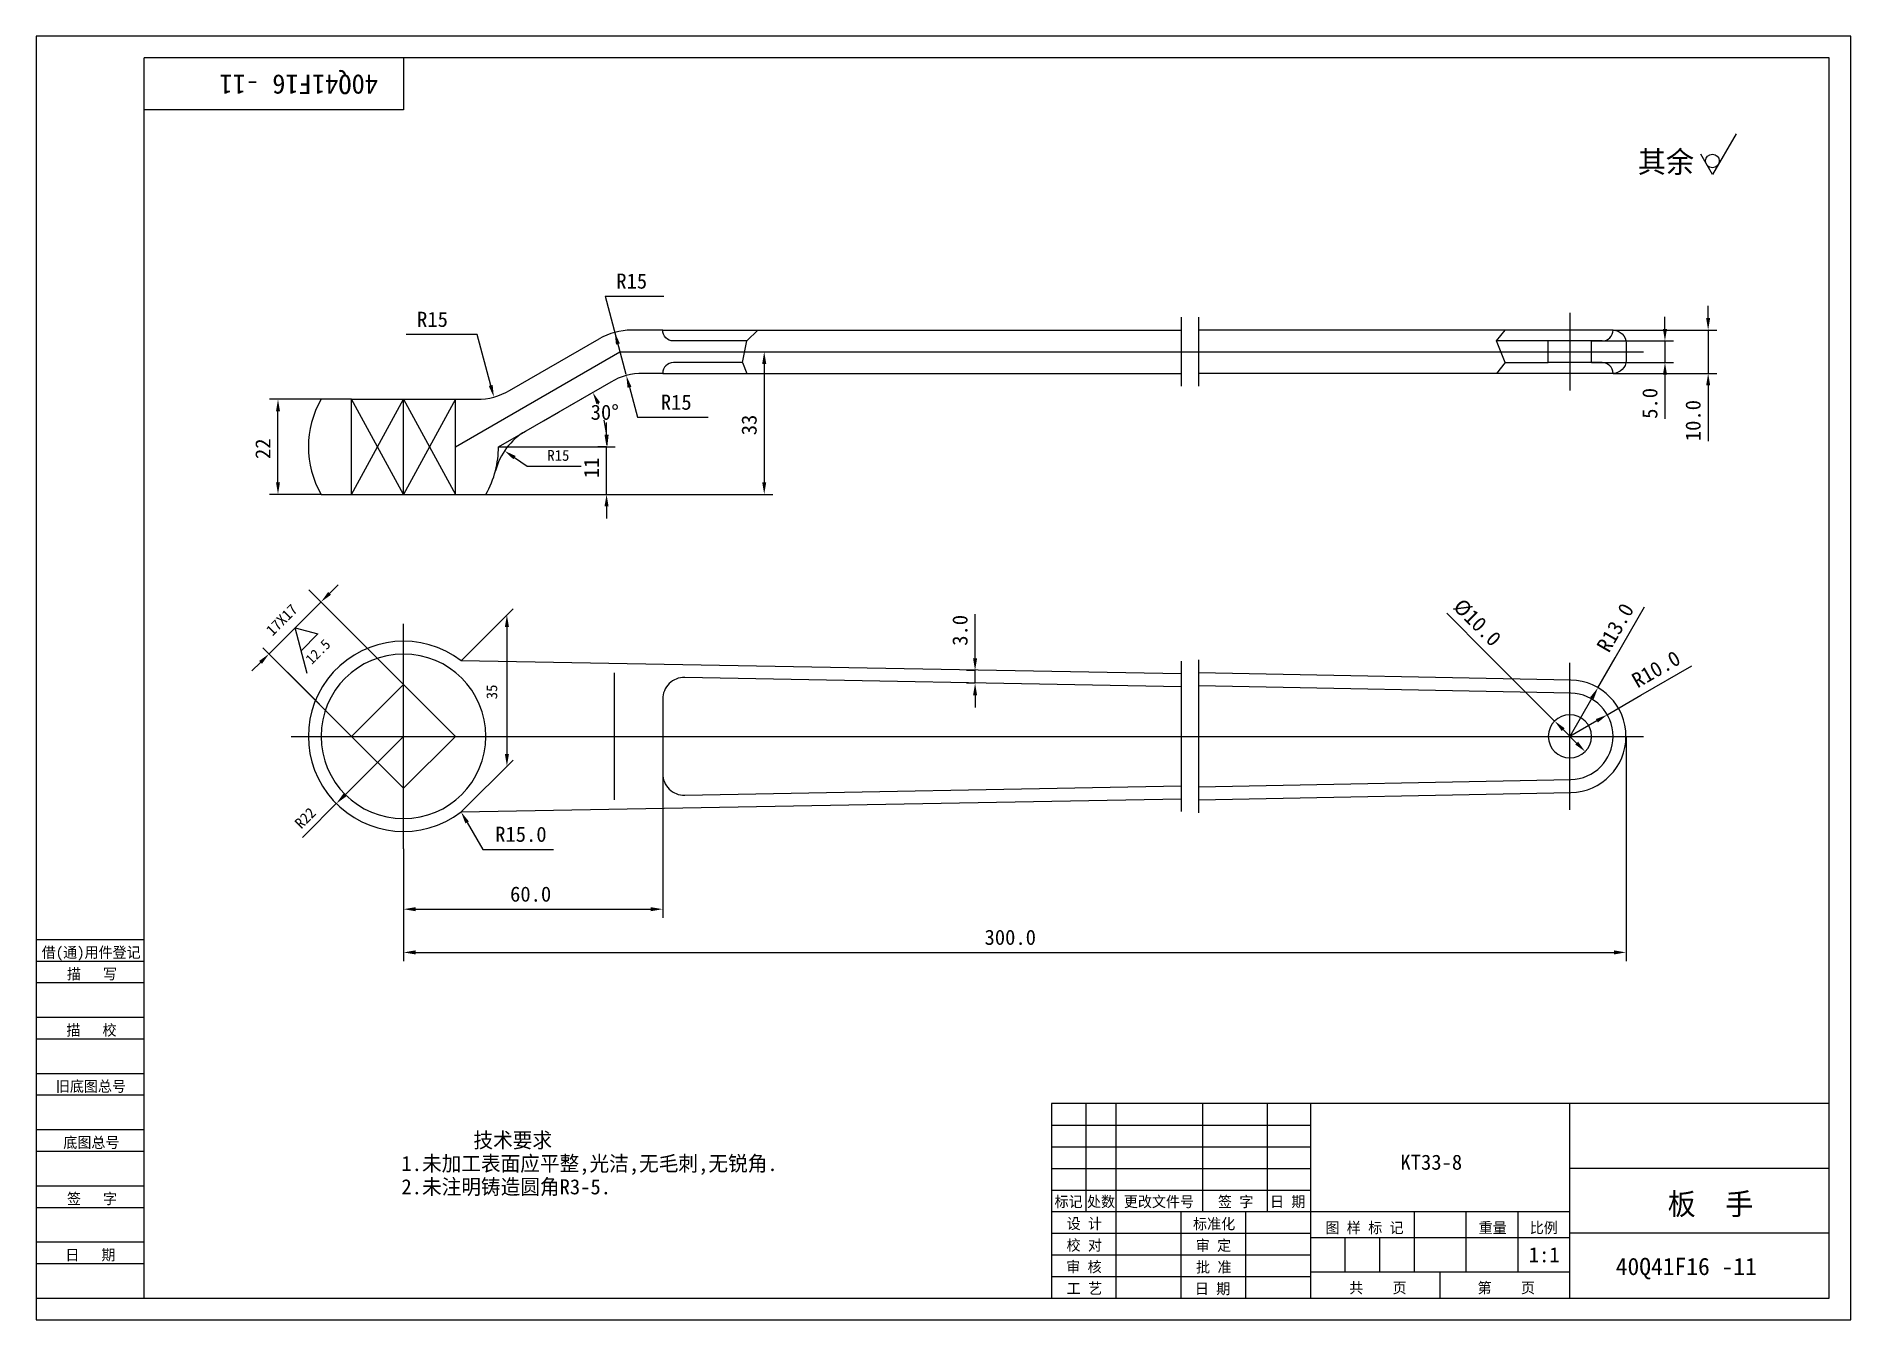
# Model space of a CAD drawing. Header units: metres. Extents: x 0 to 420, y 0 to 297.
import ezdxf

# ---------------------------------------------------------------- set-up
doc = ezdxf.new("R2010")
doc.units = ezdxf.units.M
for name, color, linetype in [('C', 6, 'Continuous'), ('D', 1, 'Continuous'), ('E', 2, 'Continuous'), ('FL', 5, 'Continuous'), ('HA', 5, 'Continuous'), ('T', 7, 'Continuous'), ('TL', 4, 'Continuous')]:
    doc.layers.add(name, color=color, linetype=linetype)

# ---------------------------------------------------------------- blocks, each defined once
blk = doc.blocks.new('TUKUN3')
at = {"layer": 'FL'}
for p, q in [((420, 297), (0, 297)), ((0, 297), (0, 0)), ((420, 0), (420, 297)), ((0, 78), (25, 78)), ((0, 70), (25, 70)), ((0, 65), (25, 65)), ((0, 57), (25, 57)), ((0, 52), (25, 52)), ((243, 25), (243, 50)), ((250, 5), (250, 50)), ((270, 25), (270, 50)), ((285, 25), (285, 50)), ((0, 44), (25, 44)), ((235, 45), (295, 45)), ((0, 39), (25, 39)), ((235, 40), (295, 40)), ((235, 35), (295, 35)), ((0, 31), (25, 31)), ((235, 30), (295, 30)), ((0, 26), (25, 26)), ((280, 5), (280, 25)), ((0, 18), (25, 18)), ((235, 20), (295, 20)), ((0, 13), (25, 13)), ((235, 15), (295, 15)), ((235, 10), (295, 10)), ((0, 0), (420, 0))]:
    blk.add_line(p, q, dxfattribs=at)
at = {"layer": 'TL'}
for p, q in [((415, 292), (25, 292)), ((25, 5), (25, 292)), ((85, 292), (85, 280)), ((415, 5), (415, 292)), ((85, 280), (25, 280)), ((0, 88), (25, 88)), ((0, 83), (25, 83)), ((415, 50), (235, 50)), ((235, 50), (235, 5)), ((295, 5), (295, 50)), ((355, 5), (355, 50)), ((415, 35), (355, 35)), ((355, 25), (235, 25)), ((265, 5), (265, 25)), ((319, 11), (319, 25)), ((331, 11), (331, 25)), ((343, 11), (343, 25)), ((295, 19), (355, 19)), ((303, 11), (303, 19)), ((311, 11), (311, 19)), ((415, 20), (355, 20)), ((355, 11), (295, 11)), ((325, 5), (325, 11)), ((0, 5), (415, 5))]:
    blk.add_line(p, q, dxfattribs=at)
at = {"layer": 'T'}
for s, p in [('借(通)用件登记', (1.26, 83.76)), ('描   写', (7.09, 78.76)), ('描   校', (6.98, 65.76)), ('旧底图总号', (4.52, 52.76)), ('底图总号', (6.25, 39.76)), ('签   字', (7.1, 26.76)), ('标记', (235.71, 26.07)), ('处数', (243.22, 26.07)), ('更改文件号', (251.75, 26.07)), ('签 字', (273.53, 26.07)), ('日 期', (285.57, 26.07)), ('设 计', (238.5, 20.99)), ('标准化', (267.77, 20.93)), ('图 样 标 记', (298.4, 20.04)), ('重量', (333.88, 20.04)), ('比例', (345.7, 20.04)), ('校 对', (238.48, 15.99)), ('审 定', (268.39, 15.93)), ('日   期', (6.72, 13.76)), ('审 核', (238.41, 10.99)), ('批 准', (268.46, 10.93)), ('工 艺', (238.52, 5.99)), ('日 期', (268.18, 5.93)), ('共    页', (303.91, 6.13)), ('第    页', (333.62, 6.13))]:
    blk.add_text(s, height=2.5, dxfattribs=at).set_placement(p)

msp = doc.modelspace()

# ---------------------------------------------------------------- linework, layer by layer
at = {"layer": 'C'}
for points in [[(355, 233), (355, 215)], [(97, 202), (135.11, 224), (372, 224)], [(85, 109), (85, 161)], [(355, 118), (355, 152)], [(59, 135), (372, 135)]]:
    msp.add_lwpolyline(points, dxfattribs=at)
at = {"layer": 'D'}
for p, q in [((393.46, 274.46), (388, 265)), ((388, 265), (385.27, 269.73)), ((131.66, 236.85), (136.49, 218.83)), ((131.66, 236.85), (145.25, 236.85)), ((377, 229.3), (377, 232.1)), ((387, 231.8), (387, 234.6)), ((99.23, 228), (85.64, 228)), ((102.03, 228), (99.23, 228)), ((105.19, 216.22), (102.03, 228)), ((365, 229), (389, 229)), ((387, 229), (387, 219)), ((145.46, 224), (170.5, 224)), ((360, 226.5), (379, 226.5)), ((377, 226.5), (377, 221.5)), ((168.5, 221.2), (168.5, 193.8)), ((360, 221.5), (379, 221.5)), ((365, 219), (389, 219)), ((377, 218.7), (377, 215.9)), ((120.86, 210), (130.54, 215.59)), ((137.31, 215.78), (139.17, 208.83)), ((377, 215.9), (377, 208.48)), ((387, 216.2), (387, 213.4)), ((65.95, 213), (53.95, 213)), ((55.95, 193.8), (55.95, 210.2)), ((117.39, 208), (120.86, 210)), ((387, 213.4), (387, 203.31)), ((132, 204.8), (132, 207.6)), ((139.17, 208.83), (141.97, 208.83)), ((141.97, 208.83), (155.56, 208.83)), ((132, 202), (130, 202)), ((132, 191), (132, 202)), ((110.7, 199.49), (113.62, 197.51)), ((113.62, 197.51), (116.42, 197.51)), ((116.42, 197.51), (126.15, 197.51)), ((65.95, 191), (53.95, 191)), ((104.05, 191), (134, 191)), ((104.05, 191), (170.5, 191)), ((132, 188.2), (132, 185.4)), ((67.89, 168.09), (69.87, 170.07)), ((65.91, 166.11), (53.89, 154.09)), ((85, 147.02), (64.49, 167.53)), ((365.5, 153.19), (372.3, 164.96)), ((62.73, 149.55), (59.9, 160.1)), ((59.9, 160.1), (65.18, 158.69)), ((108.94, 160.31), (108.94, 130.91)), ((217.31, 155.87), (217.31, 163.29)), ((335.88, 154.12), (326.5, 163.5)), ((72.98, 135), (52.47, 155.51)), ((65.18, 158.69), (61.31, 154.82)), ((217.31, 153.07), (217.31, 155.87)), ((51.91, 152.11), (49.93, 150.13)), ((351.46, 138.54), (335.88, 154.12)), ((361.5, 146.26), (365.5, 153.19)), ((371.45, 144.5), (383.22, 151.3)), ((217.37, 150.27), (215.31, 150.27)), ((217.31, 147.27), (215.31, 147.27)), ((217.31, 147.27), (217.31, 150.27)), ((217.31, 144.47), (217.31, 141.67)), ((360.1, 143.83), (355, 135)), ((363.66, 140), (371.45, 144.5)), ((361.24, 138.6), (355, 135)), ((71.42, 121.42), (85, 135)), ((353.44, 136.56), (356.56, 133.44)), ((368, 135), (368, 83)), ((145, 126.38), (145, 93)), ((69.44, 119.44), (62.37, 112.37)), ((99.73, 115.08), (103.33, 108.84)), ((62.37, 112.37), (61.6, 111.6)), ((85, 109), (85, 93)), ((85, 109), (85, 83)), ((103.33, 108.84), (106.13, 108.84)), ((106.13, 108.84), (119.72, 108.84)), ((87.8, 95), (142.2, 95)), ((87.8, 85), (365.2, 85))]:
    msp.add_line(p, q, dxfattribs=at)
for points in [[(107, 202), (132, 202), (134, 202)], [(85, 147.02), (63.08, 168.94)], [(98.33, 152.5), (110.35, 164.52)], [(72.98, 135), (58.13, 149.85)], [(98.33, 117.5), (110.35, 129.52)]]:
    msp.add_lwpolyline(points, dxfattribs=at)
msp.add_circle((388, 268.15), 1.58, dxfattribs=at)
for start, end in [(23, 23.63), (6.37, 14.16)]:
    msp.add_arc((107, 202), 25.18, start, end, dxfattribs=at)
for points in [[(386.53, 231.8), (387.47, 231.8), (387, 229)], [(134.18, 225.66), (135.08, 225.91), (133.9, 228.49)], [(376.53, 229.3), (377.47, 229.3), (377, 226.5)], [(168.03, 221.2), (168.97, 221.2), (168.5, 224)], [(136.86, 215.66), (137.76, 215.91), (136.58, 218.49)], [(376.53, 218.7), (377.47, 218.7), (377, 221.5)], [(386.53, 216.2), (387.47, 216.2), (387, 219)], [(105.64, 216.34), (104.74, 216.09), (105.92, 213.51)], [(129.65, 211.88), (130.49, 212.3), (128.81, 214.59)], [(55.48, 210.2), (56.41, 210.2), (55.95, 213)], [(131.53, 204.8), (132.47, 204.8), (132, 202)], [(132.49, 204.82), (131.56, 204.77), (132.18, 202)], [(110.44, 199.11), (110.96, 199.88), (108.38, 201.06)], [(55.48, 193.8), (56.41, 193.8), (55.95, 191)], [(168.03, 193.8), (168.97, 193.8), (168.5, 191)], [(131.53, 188.2), (132.47, 188.2), (132, 191)], [(67.56, 168.42), (68.22, 167.76), (65.91, 166.11)], [(108.47, 160.31), (109.41, 160.31), (108.94, 163.11)], [(51.58, 152.44), (52.24, 151.78), (53.89, 154.09)], [(216.84, 153.07), (217.78, 153.07), (217.31, 150.27)], [(216.84, 144.47), (217.78, 144.47), (217.31, 147.27)], [(360.5, 143.6), (359.7, 144.07), (361.5, 146.26)], [(361.47, 138.2), (361, 139), (363.66, 140)], [(353.11, 136.23), (353.77, 136.89), (351.46, 138.54)], [(108.47, 130.91), (109.41, 130.91), (108.94, 128.11)], [(356.23, 133.11), (356.89, 133.77), (358.54, 131.46)], [(71.75, 121.09), (71.09, 121.75), (69.44, 119.44)], [(99.33, 114.84), (100.14, 115.31), (98.33, 117.5)], [(87.8, 95.47), (87.8, 94.53), (85, 95)], [(142.2, 95.47), (142.2, 94.53), (145, 95)], [(87.8, 85.47), (87.8, 84.53), (85, 85)], [(365.2, 85.47), (365.2, 84.53), (368, 85)]]:
    msp.add_solid(points, dxfattribs=at)
at = {"layer": 'E'}
for points in [[(265, 232), (265, 216)], [(269, 232), (269, 216)], [(265, 152.43), (265, 117.57)], [(269, 152.68), (269, 117.32)]]:
    msp.add_lwpolyline(points, dxfattribs=at)
at = {"layer": 'HA'}
for points in [[(164.5, 226.5), (167, 229)], [(338, 226.5), (340, 229)], [(163.5, 221.5), (164.5, 226.5)], [(340, 221.5), (338, 226.5)], [(163.5, 221.5), (164.5, 219)], [(340, 221.5), (338, 219)], [(97.02, 213), (85, 191), (72.98, 213)], [(72.98, 191), (85, 213), (97.02, 191)]]:
    msp.add_lwpolyline(points, dxfattribs=at)
msp.add_lwpolyline([(106.29, 196.44, 0.06), (107, 202), (113.3, 205.64)], format="xyb", dxfattribs=at)
at = {"layer": 'TL'}
for points in [[(97.02, 191), (97.02, 213), (102.03, 213, 0.13), (109.53, 215.01), (130.28, 226.99)], [(164.5, 226.5), (147.5, 226.5, -0.41), (145, 229), (137.78, 229, 0.13), (130.28, 226.99, 0.13)], [(365, 219, 0.41), (362.5, 221.5), (360, 221.5), (360, 226.5), (362.5, 226.5, 0.41), (365, 229), (365, 229, -0.41), (368, 226), (368, 222, -0.41), (365, 219), (365, 219)], [(163.5, 221.5), (147.5, 221.5, 0.41), (145, 219), (140.46, 219, 0.13), (132.96, 216.99), (113.3, 205.64, 0.2), (106.29, 196.44, 0.2)], [(65.95, 191), (72.98, 191), (72.98, 213), (65.95, 213, 0.27), (65.95, 191, 0.27)], [(97.02, 191), (104.05, 191, 0.07), (106.29, 196.44, 0.07)], [(265, 149.43), (98.33, 152.5, 2.02), (98.33, 117.5), (265, 120.57)], [(265, 146.43), (150.09, 148.62, 0.42), (145, 143.62), (145, 126.38, 0.42), (150.09, 121.38), (265, 123.57)], [(269, 120.32), (355.24, 122, 0.98), (355.24, 148), (269, 149.68)], [(269, 123.31), (355.19, 125, 0.98), (355.19, 145), (269, 146.69)]]:
    msp.add_lwpolyline(points, format="xyb", dxfattribs=at)
for points in [[(145, 229), (265, 229)], [(365, 229), (269, 229)], [(340, 221.5), (350, 221.5), (350, 226.5), (338, 226.5)], [(362.5, 226.5), (350, 226.5)], [(145, 219), (265, 219)], [(365, 219), (269, 219)], [(360, 221.5), (350, 221.5)], [(72.98, 213), (97.02, 213)], [(85, 191), (85, 213)], [(72.98, 191), (97.02, 191)], [(133.77, 149.7), (133.77, 120.3)]]:
    msp.add_lwpolyline(points, dxfattribs=at)
for points in [[(104.05, 135, 1), (65.95, 135, 1)], [(360, 135, 1), (350, 135, 1)]]:
    msp.add_lwpolyline(points, format="xyb", close=True, dxfattribs=at)
msp.add_lwpolyline([(85, 122.98), (97.02, 135), (85, 147.02), (72.98, 135)], close=True, dxfattribs=at)

# ---------------------------------------------------------------- block references
at = {"layer": 'T'}
msp.add_blockref('TUKUN3', (0, 0), dxfattribs=at)

# ---------------------------------------------------------------- texts
at = {"layer": 'D'}
for s, height, rotation, p in [('40Q41F16 -11', 4.5, 180, (79.11, 288.11)), ('5.0', 3.5, 90, (375.25, 208.48)), ('10.0', 3.5, 90, (385.25, 203.31)), ('33', 3.5, 90, (166.75, 204.67)), ('22', 3.5, 90, (54.2, 199.17)), ('11', 3.5, 90, (130.25, 194.75)), ('17X17', 2.5, 45, (54.69, 158.07)), ('%%c10.0', 3.5, 315, (327.74, 164.74)), ('R13.0', 3.5, 60, (364.03, 154.14)), ('3.0', 3.5, 90, (215.56, 155.96)), ('12.5', 2.38, 45, (63.74, 151.45)), ('R10.0', 3.5, 30, (370.66, 146.06)), ('35', 2.5, 90, (106.69, 143.58)), ('R22', 2.5, 45, (61.32, 113.42))]:
    msp.add_text(s, height=height, rotation=rotation, dxfattribs=at).set_placement(p)
for s, height, p in [('其余', 5, (370.73, 265.44)), ('R15', 3.5, (134.25, 238.6)), ('R15', 3.5, (88.14, 229.75)), ('30%%d', 3.5, (128.33, 208.25)), ('R15', 3.5, (144.56, 210.58)), ('R15', 2.5, (118.3, 198.76)), ('R15.0', 3.5, (106.22, 110.59)), ('60.0', 3.5, (109.67, 96.75)), ('300.0', 3.5, (219.5, 86.75)), ('       技术要求', 3.5, (84.52, 39.79)), ('1.未加工表面应平整,光洁,无毛刺,无锐角.', 3.5, (84.52, 34.4)), ('KT33-8', 3.5, (315.77, 34.7)), ('2.未注明铸造圆角R3-5.', 3.5, (84.52, 29.01)), ('板  手', 5, (377.63, 24.27)), ('1:1', 3.5, (345.48, 13.29)), ('40Q41F16 -11', 4, (365.61, 10.33))]:
    msp.add_text(s, height=height, dxfattribs=at).set_placement(p)

doc.saveas('drawing.dxf')
